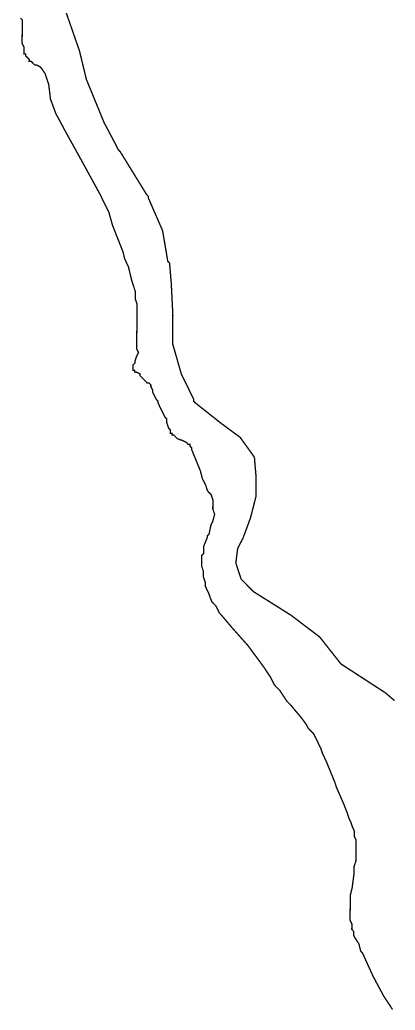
# Model space of a CAD drawing. Header units: metres. Extents: x 290190 to 339802, y 1811045 to 1991312.
# Drawn here: x 326059 to 326902, y 1873466 to 1875690 of the extents above; entities that cross this region are included whole.
import ezdxf

# ---------------------------------------------------------------- set-up
doc = ezdxf.new("R2010")
doc.units = ezdxf.units.M
doc.header["$MEASUREMENT"] = 0
doc.layers.add('HAZARDS LINE', color=1, linetype='Continuous')

msp = doc.modelspace()

# ---------------------------------------------------------------- linework, layer by layer
at = {"layer": 'HAZARDS LINE', "lineweight": 18}
for points in [[(326900.5, 1874160.9, 3.02, 3.02, 0), (326880.4, 1874178.3, 3.02, 3.02, 0), (326780.2, 1874243.4, 3.02, 3.02, 0), (326732.3, 1874304.1, 3.02, 3.02, 0), (326668.1, 1874352.8, 3.02, 3.02, 0), (326583.9, 1874405.7, 3.02, 3.02, 0), (326555.9, 1874434.1, 3.02, 3.02, 0), (326544.1, 1874470.4, 3.02, 3.02, 0), (326548.3, 1874502.6, 3.02, 3.02, 0), (326560.5, 1874526.6, 3.02, 3.02, 0), (326576.9, 1874570.8, 3.02, 3.02, 0), (326589.3, 1874619.1, 3.02, 3.02, 0), (326589.6, 1874663.4, 3.02, 3.02, 0), (326585.8, 1874707.7, 3.02, 3.02, 0), (326553.9, 1874752.2, 3.02, 3.02, 0), (326509.8, 1874784.7, 3.02, 3.02, 0), (326453.7, 1874829.3, 3.02, 3.02, 0), (326449.7, 1874833.4, 3.02, 3.02, 0), (326449.8, 1874837.4, 3.02, 3.02, 0), (326421.9, 1874894, 3.02, 3.02, 0), (326402.2, 1874962.6, 3.02, 3.02, 0), (326402.7, 1875027, 3.02, 3.02, 0), (326399.1, 1875099.5, 3.02, 3.02, 0), (326395.3, 1875143.8, 3.02, 3.02, 0), (326391.3, 1875147.9, 3.02, 3.02, 0), (326379.7, 1875216.4, 3.02, 3.02, 0), (326348, 1875289.1, 3.02, 3.02, 0), (326348, 1875293.1, 3.02, 3.02, 0), (326344, 1875297.2, 3.02, 3.02, 0), (326284.2, 1875394.2, 3.02, 3.02, 0), (326280.2, 1875398.2, 3.02, 3.02, 0), (326276.2, 1875406.3, 3.02, 3.02, 0), (326248.4, 1875458.9, 3.02, 3.02, 0), (326208.7, 1875555.7, 3.02, 3.02, 0), (326193, 1875620.3, 3.02, 3.02, 0), (326149.5, 1875745.4, 3.02, 3.02, 0)], [(326060.6, 1875693.6, 3.02, 3.02, 0), (326064.6, 1875689.6, 3.02, 3.02, 0), (326064.3, 1875637.2, 3.02, 3.02, 0), (326068.3, 1875629.1, 3.02, 3.02, 0), (326068.2, 1875613, 3.02, 3.02, 0), (326072.2, 1875613, 3.02, 3.02, 0), (326072.2, 1875609, 3.02, 3.02, 0), (326076.2, 1875604.9, 3.02, 3.02, 0), (326080.2, 1875600.9, 3.02, 3.02, 0), (326080.1, 1875596.8, 3.02, 3.02, 0), (326084.2, 1875596.8, 3.02, 3.02, 0), (326092.2, 1875588.7, 3.02, 3.02, 0), (326096.2, 1875588.7, 3.02, 3.02, 0), (326104.2, 1875584.6, 3.02, 3.02, 0), (326108.2, 1875580.5, 3.02, 3.02, 0), (326116.2, 1875568.4, 3.02, 3.02, 0), (326124.1, 1875544.2, 3.02, 3.02, 0), (326127.9, 1875512, 3.02, 3.02, 0), (326139.8, 1875479.7, 3.02, 3.02, 0), (326163.7, 1875435.2, 3.02, 3.02, 0), (326199.5, 1875370.6, 3.02, 3.02, 0), (326239.3, 1875297.8, 3.02, 3.02, 0), (326247.2, 1875281.7, 3.02, 3.02, 0), (326259.2, 1875257.4, 3.02, 3.02, 0), (326267, 1875229.2, 3.02, 3.02, 0), (326282.9, 1875188.8, 3.02, 3.02, 0), (326290.8, 1875168.6, 3.02, 3.02, 0), (326294.7, 1875152.5, 3.02, 3.02, 0), (326302.7, 1875136.3, 3.02, 3.02, 0), (326306.6, 1875120.2, 3.02, 3.02, 0), (326310.5, 1875104.1, 3.02, 3.02, 0), (326318.4, 1875079.9, 3.02, 3.02, 0), (326318.3, 1875063.8, 3.02, 3.02, 0), (326322.3, 1875051.7, 3.02, 3.02, 0), (326321.6, 1874951, 3.02, 3.02, 0), (326325.6, 1874942.9, 3.02, 3.02, 0), (326321.5, 1874934.9, 3.02, 3.02, 0), (326317.4, 1874922.8, 3.02, 3.02, 0), (326317.4, 1874918.8, 3.02, 3.02, 0), (326313.4, 1874914.8, 3.02, 3.02, 0), (326313.3, 1874902.7, 3.02, 3.02, 0), (326317.3, 1874902.7, 3.02, 3.02, 0), (326317.3, 1874898.7, 3.02, 3.02, 0), (326321.3, 1874898.6, 3.02, 3.02, 0), (326329.3, 1874894.6, 3.02, 3.02, 0), (326329.3, 1874890.5, 3.02, 3.02, 0), (326345.3, 1874874.3, 3.02, 3.02, 0), (326349.3, 1874874.3, 3.02, 3.02, 0), (326353.3, 1874870.2, 3.02, 3.02, 0), (326353.3, 1874866.2, 3.02, 3.02, 0), (326357.3, 1874858.1, 3.02, 3.02, 0), (326357.3, 1874854.1, 3.02, 3.02, 0), (326365.2, 1874838, 3.02, 3.02, 0), (326369.2, 1874833.9, 3.02, 3.02, 0), (326369.2, 1874829.9, 3.02, 3.02, 0), (326381.1, 1874805.6, 3.02, 3.02, 0), (326385.1, 1874797.6, 3.02, 3.02, 0), (326389.1, 1874793.5, 3.02, 3.02, 0), (326389, 1874785.5, 3.02, 3.02, 0), (326393, 1874773.4, 3.02, 3.02, 0), (326397, 1874769.3, 3.02, 3.02, 0), (326396.9, 1874761.2, 3.02, 3.02, 0), (326401, 1874761.2, 3.02, 3.02, 0), (326400.9, 1874757.2, 3.02, 3.02, 0), (326405, 1874757.2, 3.02, 3.02, 0), (326409, 1874753.1, 3.02, 3.02, 0), (326413, 1874749.1, 3.02, 3.02, 0), (326425, 1874745, 3.02, 3.02, 0), (326433.1, 1874740.9, 3.02, 3.02, 0), (326437.1, 1874736.8, 3.02, 3.02, 0), (326441.1, 1874736.8, 3.02, 3.02, 0), (326441.1, 1874732.8, 3.02, 3.02, 0), (326445.1, 1874728.7, 3.02, 3.02, 0), (326445, 1874724.7, 3.02, 3.02, 0), (326464.9, 1874676.2, 3.02, 3.02, 0), (326468.8, 1874660.1, 3.02, 3.02, 0), (326476.7, 1874644, 3.02, 3.02, 0), (326480.7, 1874631.9, 3.02, 3.02, 0), (326488.7, 1874623.7, 3.02, 3.02, 0), (326492.6, 1874611.6, 3.02, 3.02, 0), (326492.5, 1874591.5, 3.02, 3.02, 0), (326496.5, 1874579.4, 3.02, 3.02, 0), (326492.3, 1874563.3, 3.02, 3.02, 0), (326488.2, 1874555.3, 3.02, 3.02, 0), (326484.1, 1874535.2, 3.02, 3.02, 0), (326480, 1874531.2, 3.02, 3.02, 0), (326480, 1874527.2, 3.02, 3.02, 0), (326471.8, 1874507.1, 3.02, 3.02, 0), (326471.7, 1874491, 3.02, 3.02, 0), (326467.7, 1874487, 3.02, 3.02, 0), (326467.5, 1874462.8, 3.02, 3.02, 0), (326471.5, 1874450.7, 3.02, 3.02, 0), (326471.4, 1874438.6, 3.02, 3.02, 0), (326475.4, 1874426.5, 3.02, 3.02, 0), (326475.3, 1874418.5, 3.02, 3.02, 0), (326479.3, 1874410.4, 3.02, 3.02, 0), (326483.3, 1874402.3, 3.02, 3.02, 0), (326487.2, 1874390.2, 3.02, 3.02, 0), (326491.2, 1874382.1, 3.02, 3.02, 0), (326499.2, 1874374, 3.02, 3.02, 0), (326503.2, 1874365.9, 3.02, 3.02, 0), (326507.1, 1874357.8, 3.02, 3.02, 0), (326511.1, 1874353.8, 3.02, 3.02, 0), (326535.1, 1874325.5, 3.02, 3.02, 0), (326571.1, 1874285, 3.02, 3.02, 0), (326607, 1874236.4, 3.02, 3.02, 0), (326623, 1874212.1, 3.02, 3.02, 0), (326630.9, 1874196, 3.02, 3.02, 0), (326642.9, 1874183.8, 3.02, 3.02, 0), (326650.9, 1874171.7, 3.02, 3.02, 0), (326658.9, 1874159.6, 3.02, 3.02, 0), (326666.9, 1874151.5, 3.02, 3.02, 0), (326690.9, 1874123.1, 3.02, 3.02, 0), (326702.8, 1874106.9, 3.02, 3.02, 0), (326706.8, 1874098.9, 3.02, 3.02, 0), (326714.8, 1874090.8, 3.02, 3.02, 0), (326718.8, 1874086.7, 3.02, 3.02, 0), (326722.8, 1874078.6, 3.02, 3.02, 0), (326730.7, 1874062.5, 3.02, 3.02, 0), (326734.7, 1874054.4, 3.02, 3.02, 0), (326738.7, 1874042.3, 3.02, 3.02, 0), (326746.6, 1874026.1, 3.02, 3.02, 0), (326766.4, 1873977.7, 3.02, 3.02, 0), (326770.4, 1873965.6, 3.02, 3.02, 0), (326786.3, 1873929.2, 3.02, 3.02, 0), (326794.2, 1873909, 3.02, 3.02, 0), (326798.1, 1873896.9, 3.02, 3.02, 0), (326802.1, 1873888.9, 3.02, 3.02, 0), (326806.1, 1873876.7, 3.02, 3.02, 0), (326810, 1873868.7, 3.02, 3.02, 0), (326810, 1873856.6, 3.02, 3.02, 0), (326813.9, 1873848.5, 3.02, 3.02, 0), (326813.6, 1873800.2, 3.02, 3.02, 0), (326809.5, 1873788.1, 3.02, 3.02, 0), (326809.4, 1873772, 3.02, 3.02, 0), (326805.2, 1873739.8, 3.02, 3.02, 0), (326801.1, 1873723.8, 3.02, 3.02, 0), (326800.7, 1873667.4, 3.02, 3.02, 0), (326804.7, 1873659.3, 3.02, 3.02, 0), (326804.6, 1873647.2, 3.02, 3.02, 0), (326808.6, 1873643.2, 3.02, 3.02, 0), (326808.5, 1873635.1, 3.02, 3.02, 0), (326812.5, 1873627, 3.02, 3.02, 0), (326820.5, 1873614.9, 3.02, 3.02, 0), (326824.4, 1873598.8, 3.02, 3.02, 0), (326828.4, 1873594.7, 3.02, 3.02, 0), (326852.2, 1873542.2, 3.02, 3.02, 0), (326876.1, 1873497.8, 3.02, 3.02, 0), (326896.1, 1873467.4, 0, 0, 0)]]:
    msp.add_lwpolyline(points, format="xyseb", dxfattribs=at)

doc.saveas('drawing.dxf')
